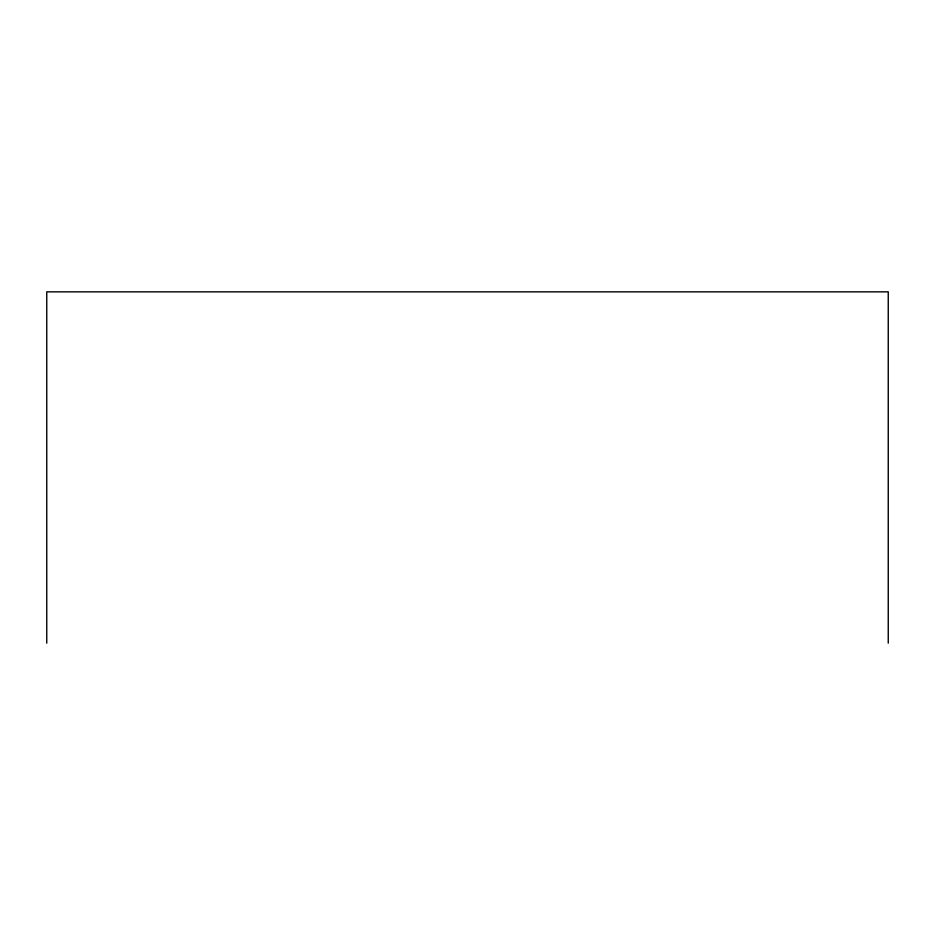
<?xml version="1.0" encoding="UTF-8"?>
<svg xmlns="http://www.w3.org/2000/svg" width="935" height="935" viewBox="0 0 935 935"><rect width="100%" height="100%" fill="white"/><g stroke="black" fill="none" stroke-linecap="round" stroke-linejoin="round"><path stroke-width="1.4" d="M888.25 643.151L888.25 291.849L46.75 291.849L46.75 643.151"/></g></svg>
